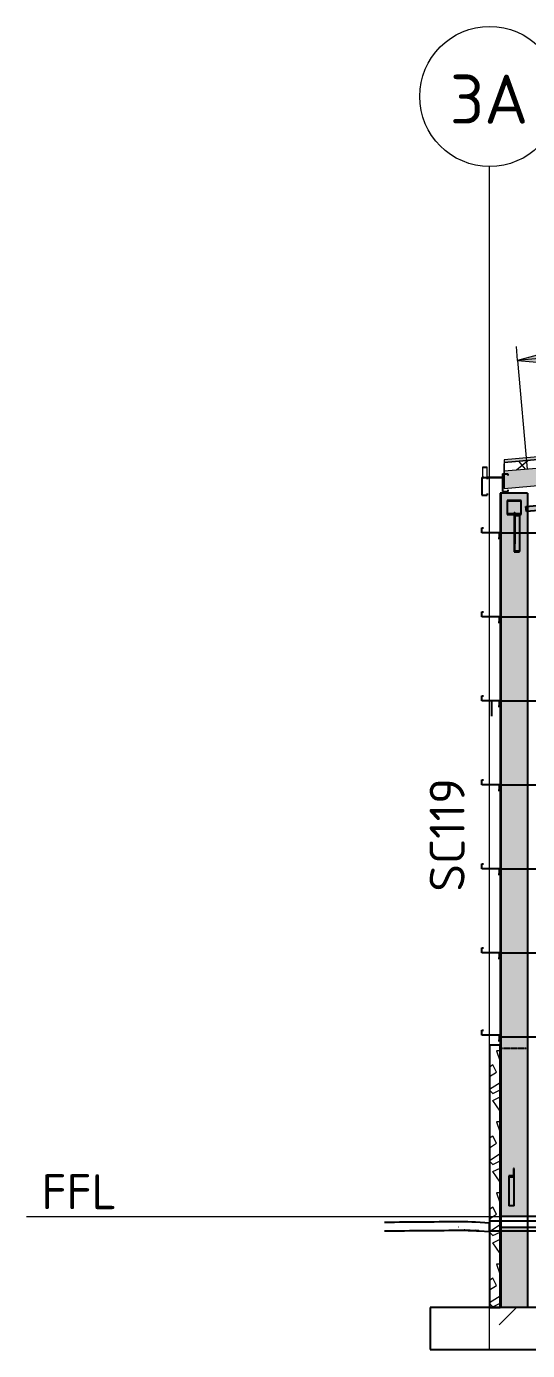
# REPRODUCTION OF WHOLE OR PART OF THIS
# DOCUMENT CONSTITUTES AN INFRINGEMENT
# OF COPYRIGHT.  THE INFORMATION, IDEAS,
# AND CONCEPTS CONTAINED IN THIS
# Model space of a CAD drawing. Header units: millimetres. Extents: x 632 to 546626, y -3890 to 22200.
# Drawn here: x 14956 to 22117, y 3287 to 22200 of the extents above; entities that cross this region are included whole.
import ezdxf

# ---------------------------------------------------------------- set-up
doc = ezdxf.new("R2010")
doc.units = ezdxf.units.MM
for name, pattern in [('Dash', [7, 5, -2]), ('Hidden', [4, 3, -1]), ('Hidden Double', [7, 5, -2]), ('Hidden Half', [3, 2, -1])]:
    doc.linetypes.add(name, pattern=pattern)
for name, color, linetype, lineweight in [('A-010-D_DIM', 211, 'Continuous', 13), ('A-010-D_DIM-200', 211, 'Continuous', 13), ('A-200-M_WALL_EXT', 113, 'Continuous', 13), ('A-200-M_WALL_PAT', 111, 'Continuous', 13), ('A-200-MH_WALL', 110, 'Hidden', 13), ('A-230-H-FLOOR', 190, 'Continuous', 13), ('A-230-M_FLOOR', 192, 'Continuous', 13), ('A-230-MH_FLOOR', 190, 'Hidden Double', 13), ('A-270-M_ROOF', 132, 'Continuous', 13), ('S-160-M_FOUND', 171, 'Continuous', 13), ('S-160-MH_FOUND', 171, 'Hidden Half', 13), ('S-280-A_COLUMN', 171, 'Continuous', 18), ('S-280-M_COLUMN', 52, 'Continuous', 13), ('S-280-M_STRUCT_FRAME', 12, 'Continuous', 13), ('S-280-MH_COLUMN', 52, 'Hidden Half', 13), ('Z-030-M_GRID', 191, 'Continuous', 13), ('Z-033_T_GRIDREF', 31, 'Continuous', 13), ('Z-230-A_LEVEL', 51, 'Continuous', 13), ('Z-230_A_LEVEL', 51, 'Continuous', 18)]:
    doc.layers.add(name, color=color, linetype=linetype, lineweight=lineweight)
doc.styles.add('ISOCPEUR_1', font='isocpeur.ttf', dxfattribs={"height": 700})
doc.styles.add('ISOCPEUR_2', font='isocpeur.ttf', dxfattribs={"height": 500})
doc.dimstyles.new('2_5___Arrow___Transparent', dxfattribs={"dimscale": 304.8, "dimtxt": 497.990588, "dimasz": 1.968504, "dimexe": 0.656168, "dimexo": 1.049869, "dimgap": 0.164042, "dimtad": 1, "dimdec": 0, "dimzin": 0, "dimdsep": 46, "dimtxsty": 'ISOCPEUR_2', "dimsah": 1, "dimcen": 0.09, "dimadec": 0, "dimazin": 0, "dimtfac": 1, "dimtdec": 4, "dimtix": 1, "dimtmove": 0, "dimatfit": 3, "dimfxl": 1, "dimtvp": 1, "dimtolj": 1, "dimtzin": 0, "dimlwd": 18, "dimlwe": 18, "dimarcsym": 2})

# ---------------------------------------------------------------- blocks, each defined once
blk = doc.blocks.new('25021-APA-ZZ-ZZ-M3-AR-000001_V3_rvt-1-S6_501-SECTION A1')
at = {"layer": 'A-270-M_ROOF', "transparency": 33554432}
for color, points in [(9, [(4578096, 15971), (4578096, 16011), (4558305, 17743), (4538514, 16011), (4538514, 15971), (4558305, 17703), (4577740, 16002)]), (253, [(4538228, 15749), (4538232, 15753), (4538209, 15766), (4538209, 15900), (4538264, 15900), (4538264, 15755), (4538514, 15755), (4538514, 15955), (4538509, 15955), (4538509, 15760), (4538269, 15760), (4538269, 15905), (4538204, 15905), (4538204, 15764)])]:
    blk.add_hatch(color=color, dxfattribs=at).paths.add_polyline_path(points)
at = {"layer": 'A-270-M_ROOF', "lineweight": 5}
h = blk.add_hatch(dxfattribs=at)
h.set_pattern_fill('FP_5', angle=-135, style=0, pattern_type=2)
h.set_pattern_definition([(40, (4563344.53, 0.0007), (-192.8363, 229.8133), []), (130, (4563344.53, 0.0007), (-229.8133, -192.8363), [])])
h.paths.add_polyline_path([(4538514, 15851), (4558305, 17582), (4578096, 15851), (4578096, 15971), (4558305, 17703), (4538514, 15971)])
at = {"layer": 'A-270-M_ROOF', "lineweight": 5, "transparency": 33554432}
blk.add_hatch(color=254, dxfattribs=at).paths.add_polyline_path([(4538514, 15600), (4558305, 17331), (4578096, 15600), (4578096, 15851), (4558305, 17582), (4538514, 15851)])
at = {"layer": 'A-270-M_ROOF', "color": 53, "lineweight": 5}
for p, q in [((4558305, 17743), (4538514, 16011)), ((4558305, 17703), (4538514, 15971)), ((4538514, 15971), (4558305, 17703)), ((4538514, 15851), (4558305, 17582)), ((4538514, 15600), (4558305, 17331)), ((4538204, 15905), (4538204, 15764)), ((4538269, 15905), (4538204, 15905)), ((4538209, 15766), (4538209, 15900)), ((4538209, 15900), (4538264, 15900)), ((4538264, 15900), (4538264, 15755)), ((4538269, 15760), (4538269, 15905)), ((4538514, 15955), (4538509, 15955)), ((4538509, 15955), (4538509, 15760)), ((4538514, 16011), (4538514, 15971)), ((4538514, 15971), (4538514, 15600)), ((4538514, 15755), (4538514, 15955)), ((4538204, 15764), (4538228, 15749)), ((4538232, 15753), (4538209, 15766)), ((4538228, 15749), (4538232, 15753)), ((4538264, 15755), (4538514, 15755)), ((4538509, 15760), (4538269, 15760))]:
    blk.add_line(p, q, dxfattribs=at)
blk = doc.blocks.new('NRP_Framing-Steel-EA - RB725 - 75x75x8EA-4109985-S6_501-SECTION A1')
at = {"layer": 'S-280-M_STRUCT_FRAME', "linetype": 'Dash', "lineweight": 25}
for points in [[(4538831, 15270), (4539308, 15312), (4539301, 15386), (4538824, 15345)], [(4539308, 15312), (4539321, 15313), (4539315, 15380), (4539430, 15390), (4539429, 15398), (4539301, 15386)]]:
    blk.add_hatch(color=256, dxfattribs=at).paths.add_polyline_path(points)
at = {"layer": 'S-280-M_STRUCT_FRAME', "lineweight": 25}
for p, q in [((4538824, 15345), (4539301, 15386)), ((4538831, 15270), (4538824, 15345)), ((4539429, 15398), (4539301, 15386)), ((4539301, 15386), (4539308, 15312)), ((4539315, 15380), (4539430, 15390)), ((4539321, 15313), (4539315, 15380)), ((4539430, 15390), (4539429, 15398)), ((4539308, 15312), (4538831, 15270)), ((4539308, 15312), (4539321, 15313))]:
    blk.add_line(p, q, dxfattribs=at)
blk = doc.blocks.new('NRP_Framing-Steel-Purlin C - G946 - EC250-24-4015281-S6_501-SECTION A1')
at = {"layer": 'S-280-M_STRUCT_FRAME', "color": 1, "lineweight": 25}
blk.add_line((4538330, 12553), (4538330, 12349), dxfattribs=at)
blk.add_line((4538330, 12553), (4538330, 12349), dxfattribs=at)
blk = doc.blocks.new('NRP_Framing-Steel-EA - WB725 - 75x75x8EA-3966784-S6_501-SECTION A1')
at = {"layer": 'S-280-M_STRUCT_FRAME', "linetype": 'Dash', "lineweight": 25}
for points in [[(4538655, 5769), (4538655, 5887), (4538647, 5887), (4538647, 5782), (4538580, 5782), (4538580, 5769)], [(4538655, 5354), (4538655, 5769), (4538580, 5769), (4538580, 5354)]]:
    blk.add_hatch(color=256, dxfattribs=at).paths.add_polyline_path(points)
at = {"layer": 'S-280-M_STRUCT_FRAME', "lineweight": 25}
for p, q in [((4538655, 5887), (4538647, 5887)), ((4538647, 5887), (4538647, 5782)), ((4538655, 5769), (4538655, 5887)), ((4538647, 5782), (4538580, 5782)), ((4538580, 5782), (4538580, 5769)), ((4538580, 5769), (4538655, 5769)), ((4538580, 5769), (4538580, 5354)), ((4538655, 5354), (4538655, 5769)), ((4538655, 5354), (4538580, 5354))]:
    blk.add_line(p, q, dxfattribs=at)
blk = doc.blocks.new('NRP_Framing-Steel-Purlin Z - G914 - EZ250-15-4131424-S6_501-SECTION A1')
at = {"layer": 'S-280-M_STRUCT_FRAME', "color": 150, "lineweight": 25}
for p, q in [((4538195, 15040), (4538215, 15040)), ((4538195, 14969), (4538195, 15040)), ((4538195, 15040), (4538215, 15040)), ((4538195, 14969), (4538195, 15040)), ((4538445, 14969), (4538195, 14969)), ((4538445, 14969), (4538195, 14969)), ((4538445, 14893), (4538445, 14969)), ((4538445, 14893), (4538445, 14969)), ((4538425, 14893), (4538445, 14893)), ((4538425, 14893), (4538445, 14893))]:
    blk.add_line(p, q, dxfattribs=at)
blk = doc.blocks.new('NRP_Framing-Steel-Purlin C - G946 - EC250-24-4082619-S6_501-SECTION A1')
at = {"layer": 'S-280-M_STRUCT_FRAME', "color": 1, "lineweight": 25}
for p, q in [((4538195, 15756), (4538195, 15506)), ((4538195, 15756), (4538268, 15756)), ((4538268, 15756), (4538268, 15732)), ((4538268, 15530), (4538268, 15506)), ((4538195, 15506), (4538268, 15506))]:
    blk.add_line(p, q, dxfattribs=at)
blk = doc.blocks.new('NRP_Framing-Steel-Purlin Z - G914 - EZ250-15-4131426-S6_501-SECTION A1')
at = {"layer": 'S-280-M_STRUCT_FRAME', "color": 150, "lineweight": 25}
for p, q in [((4538195, 13840), (4538215, 13840)), ((4538195, 13769), (4538195, 13840)), ((4538195, 13840), (4538215, 13840)), ((4538195, 13769), (4538195, 13840)), ((4538445, 13769), (4538195, 13769)), ((4538445, 13769), (4538195, 13769)), ((4538425, 13693), (4538445, 13693)), ((4538425, 13693), (4538445, 13693)), ((4538445, 13693), (4538445, 13769)), ((4538445, 13693), (4538445, 13769))]:
    blk.add_line(p, q, dxfattribs=at)
blk = doc.blocks.new('NRP_Framing-Steel-Purlin Z - G914 - EZ250-15-4131430-S6_501-SECTION A1')
at = {"layer": 'S-280-M_STRUCT_FRAME', "color": 150, "lineweight": 25}
for p, q in [((4538195, 12640), (4538215, 12640)), ((4538195, 12569), (4538195, 12640)), ((4538195, 12640), (4538215, 12640)), ((4538195, 12569), (4538195, 12640)), ((4538445, 12569), (4538195, 12569)), ((4538445, 12569), (4538195, 12569)), ((4538425, 12493), (4538445, 12493)), ((4538425, 12493), (4538445, 12493)), ((4538445, 12493), (4538445, 12569)), ((4538445, 12493), (4538445, 12569))]:
    blk.add_line(p, q, dxfattribs=at)
blk = doc.blocks.new('NRP_Framing-Steel-Purlin Z - G914 - EZ250-15-4078346-S6_501-SECTION A1')
at = {"layer": 'S-280-M_STRUCT_FRAME', "color": 150, "lineweight": 25}
for p, q in [((4538195, 11440), (4538215, 11440)), ((4538195, 11369), (4538195, 11440)), ((4538195, 11440), (4538215, 11440)), ((4538195, 11369), (4538195, 11440)), ((4538445, 11369), (4538195, 11369)), ((4538445, 11369), (4538195, 11369)), ((4538445, 11293), (4538445, 11369)), ((4538445, 11293), (4538445, 11369)), ((4538425, 11293), (4538445, 11293)), ((4538425, 11293), (4538445, 11293))]:
    blk.add_line(p, q, dxfattribs=at)
blk = doc.blocks.new('NRP_Framing-Steel-Purlin Z - G914 - EZ250-15-4083786-S6_501-SECTION A1')
at = {"layer": 'S-280-M_STRUCT_FRAME', "color": 150, "lineweight": 25}
for p, q in [((4538194.614304, 10239.7), (4538214.614304, 10239.7)), ((4538194.614304, 10168.7), (4538194.614304, 10239.7)), ((4538194.614304, 10239.7), (4538214.614304, 10239.7)), ((4538194.614304, 10168.7), (4538194.614304, 10239.7)), ((4538444.614304, 10168.7), (4538194.614304, 10168.7)), ((4538444.614304, 10168.7), (4538194.614304, 10168.7)), ((4538425.114304, 10092.7), (4538444.614304, 10092.7)), ((4538425.114304, 10092.7), (4538444.614304, 10092.7)), ((4538444.614304, 10092.7), (4538444.614304, 10168.7)), ((4538444.614304, 10092.7), (4538444.614304, 10168.7))]:
    blk.add_line(p, q, dxfattribs=at)
blk = doc.blocks.new('NRP_Framing-Steel-Purlin Z - G914 - EZ250-15-4081602-S6_501-SECTION A1')
at = {"layer": 'S-280-M_STRUCT_FRAME', "color": 150, "lineweight": 25}
for p, q in [((4538195, 9040), (4538215, 9040)), ((4538195, 8969), (4538195, 9040)), ((4538195, 9040), (4538215, 9040)), ((4538195, 8969), (4538195, 9040)), ((4538445, 8969), (4538195, 8969)), ((4538445, 8969), (4538195, 8969)), ((4538425, 8893), (4538445, 8893)), ((4538425, 8893), (4538445, 8893)), ((4538445, 8893), (4538445, 8969)), ((4538445, 8893), (4538445, 8969))]:
    blk.add_line(p, q, dxfattribs=at)
blk = doc.blocks.new('NRP_Framing-Steel-Purlin Z - G914 - EZ250-15-4079643-S6_501-SECTION A1')
at = {"layer": 'S-280-M_STRUCT_FRAME', "color": 150, "lineweight": 25}
for p, q in [((4538195, 7861), (4538215, 7861)), ((4538195, 7790), (4538195, 7861)), ((4538195, 7861), (4538215, 7861)), ((4538195, 7790), (4538195, 7861)), ((4538445, 7790), (4538195, 7790)), ((4538445, 7790), (4538195, 7790)), ((4538445, 7714), (4538445, 7790)), ((4538445, 7714), (4538445, 7790)), ((4538425, 7714), (4538445, 7714)), ((4538425, 7714), (4538445, 7714))]:
    blk.add_line(p, q, dxfattribs=at)
blk = doc.blocks.new('NRP_Foundation-Pad Footing Fibre _v2_ - PF2 -2400 x 2000 x 600d-3893007-S6_501-SECTION A1')
at = {"layer": 'S-160-M_FOUND'}
h = blk.add_hatch(dxfattribs=at)
h.set_pattern_fill('FP_8', color=256, style=0, pattern_type=2)
h.set_pattern_definition([(45, (4563344.5, 0), (-1414.214, 0), [750, -3000]), (45, (4564344.5, 1000), (-1414.214, 0), [750, -3000]), (45, (4565344.5, -300), (-1414.214, 0), [250, -2000]), (90, (4565344.53, 500), (-500, 500), [500, -2000]), (315, (4565344.5, 1000), (0, 2828.43), [500, -3000]), (0, (4564344.5, 1000), (2000, 2000), [300, -1000]), (0, (4561844.5, 2000), (2000, 2000), [300, -2000])])
h.paths.add_polyline_path([(4537456, 3300), (4539856, 3300), (4539856, 3900), (4537456, 3900)])
at = {"layer": 'S-160-M_FOUND', "lineweight": 25}
for p, q in [((4539856, 3900), (4537456, 3900)), ((4537456, 3900), (4537456, 3300)), ((4539856, 3300), (4539856, 3900)), ((4537456, 3300), (4539856, 3300))]:
    blk.add_line(p, q, dxfattribs=at)
blk = doc.blocks.new('NRP_Framing-Steel-EA - WB725 - 75x75x8EA-3966783-S6_501-SECTION A1')
at = {"layer": 'S-280-M_STRUCT_FRAME', "linetype": 'Dash', "lineweight": 25}
h = blk.add_hatch(color=256, dxfattribs=at)
h.paths.add_polyline_path([(4538655, 14812), (4538663, 14812), (4538663, 15231), (4538655, 15231), (4538655, 15225)])
h.paths.add_polyline_path([(4538663, 15237), (4538663, 15258), (4538655, 15258), (4538655, 15237)])
for points in [[(4538663, 14707), (4538730, 14707), (4538730, 15215), (4538663, 15215), (4538663, 14812)], [(4538655, 14694), (4538730, 14694), (4538730, 14707), (4538663, 14707), (4538663, 14812), (4538655, 14812)]]:
    blk.add_hatch(color=256, dxfattribs=at).paths.add_polyline_path(points)
at = {"layer": 'S-280-M_STRUCT_FRAME', "lineweight": 25}
for p, q in [((4538655, 15258), (4538663, 15258)), ((4538655, 15258), (4538655, 15237)), ((4538655, 15231), (4538655, 14812)), ((4538663, 15258), (4538663, 15237)), ((4538663, 15231), (4538663, 14812)), ((4538663, 15215), (4538730, 15215)), ((4538730, 15215), (4538730, 14707)), ((4538663, 14812), (4538655, 14812)), ((4538655, 14812), (4538655, 14694)), ((4538663, 14707), (4538663, 14812)), ((4538655, 14694), (4538730, 14694)), ((4538730, 14707), (4538663, 14707)), ((4538730, 14694), (4538730, 14707))]:
    blk.add_line(p, q, dxfattribs=at)
at = {"layer": 'S-280-M_STRUCT_FRAME', "linetype": 'Dash', "lineweight": 25}
for p, q in [((4538655, 15237), (4538655, 15231)), ((4538663, 15237), (4538663, 15231))]:
    blk.add_line(p, q, dxfattribs=at)
blk = doc.blocks.new('NRP_Framing-Steel-Purlin C - P946 - EC250-24-4110020-S6_501-SECTION A1')
at = {"layer": 'S-280-M_STRUCT_FRAME', "color": 1, "lineweight": 25}
for p, q in [((4538490, 15808), (4538490, 15558)), ((4538490, 15808), (4538563, 15808)), ((4538563, 15808), (4538563, 15784)), ((4538490, 15558), (4538563, 15558)), ((4538510, 15683), (4538510, 15683)), ((4538563, 15582), (4538563, 15558))]:
    blk.add_line(p, q, dxfattribs=at)
at = {"layer": 'S-280-M_STRUCT_FRAME', "color": 1, "linetype": 'Dash', "lineweight": 25}
blk.add_line((4538510, 15683), (4538510, 15683), dxfattribs=at)
blk = doc.blocks.new('NRP_Framing-Steel-Purlin Z - G916 - EZ250-24-4078103-S6_501-SECTION A1')
at = {"layer": 'S-280-M_STRUCT_FRAME', "color": 1, "linetype": 'Dash', "lineweight": 25}
for p, q in [((4538455, 7769), (4538857, 7769)), ((4550216, 7769), (4550305, 7769))]:
    blk.add_line(p, q, dxfattribs=at)
at = {"layer": 'S-280-M_STRUCT_FRAME', "color": 1, "lineweight": 25}
blk.add_line((4538857, 7769), (4550216, 7769), dxfattribs=at)
blk = doc.blocks.new('NRP_Framing-Steel-Purlin Z - G916 - EZ250-24-V19-S6_501-SECTION A1')
at = {"layer": 'S-280-M_STRUCT_FRAME', "color": 1, "lineweight": 25}
for p, q in [((4538445, 8969), (4538455, 8969)), ((4538857, 8969), (4550216, 8969))]:
    blk.add_line(p, q, dxfattribs=at)
at = {"layer": 'S-280-M_STRUCT_FRAME', "color": 1, "linetype": 'Dash', "lineweight": 25}
for p, q in [((4538455, 8969), (4538857, 8969)), ((4550216, 8969), (4550305, 8969))]:
    blk.add_line(p, q, dxfattribs=at)
blk = doc.blocks.new('NRP_Framing-Steel-Purlin Z - G916 - EZ250-24-V4-S6_501-SECTION A1')
at = {"layer": 'S-280-M_STRUCT_FRAME', "color": 1, "lineweight": 25}
for p, q in [((4538445, 11369), (4538455, 11369)), ((4538857, 11369), (4546431, 11369)), ((4546731, 11369), (4550216, 11369))]:
    blk.add_line(p, q, dxfattribs=at)
at = {"layer": 'S-280-M_STRUCT_FRAME', "color": 1, "linetype": 'Dash', "lineweight": 25}
for p, q in [((4538455, 11369), (4538857, 11369)), ((4550216, 11369), (4550305, 11369))]:
    blk.add_line(p, q, dxfattribs=at)
blk = doc.blocks.new('NRP_Framing-Steel-Purlin Z - G916 - EZ250-24-V7-S6_501-SECTION A1')
at = {"layer": 'S-280-M_STRUCT_FRAME', "color": 1, "linetype": 'Dash', "lineweight": 25}
for p, q in [((4538455, 12569), (4538857, 12569)), ((4550216, 12569), (4550305, 12569))]:
    blk.add_line(p, q, dxfattribs=at)
at = {"layer": 'S-280-M_STRUCT_FRAME', "color": 1, "lineweight": 25}
blk.add_line((4538857, 12569), (4550216, 12569), dxfattribs=at)
blk = doc.blocks.new('Grid - NRP_Grid-Head-320187-S6_501-SECTION A1')
at = {"layer": 'Z-033_T_GRIDREF'}
blk.add_circle((4578305, 21200), 1000, dxfattribs=at)
blk = doc.blocks.new('DIMBLOCK1-S6_501-SECTION A1')
at = {"layer": 'A-010-D_DIM-200', "lineweight": 18}
for points in [[(31938, 18302), (31331, 18355), (31350, 18145)], [(21976, 17431), (22583, 17378), (22565, 17588)]]:
    blk.add_hatch(color=256, dxfattribs=at).paths.add_polyline_path(points)
for p, q in [((31938, 18302), (31331, 18355)), ((31331, 18355), (31350, 18145)), ((31938, 18302), (31921, 18501)), ((31938, 18302), (21976, 17431)), ((31350, 18145), (31938, 18302)), ((31938, 18302), (32074, 16747)), ((21976, 17431), (21959, 17630)), ((22565, 17588), (21976, 17431)), ((21976, 17431), (22583, 17378)), ((21976, 17431), (22112, 15875)), ((22583, 17378), (22565, 17588))]:
    blk.add_line(p, q, dxfattribs=at)
at = {"layer": 'A-010-D_DIM-200', "color": 0, "lineweight": 18, "insert": (26066, 18494), "char_height": 500, "width": 1999.62, "attachment_point": 1, "rotation": 5, "line_spacing_factor": 1.149209, "style": 'ISOCPEUR_2'}
blk.add_mtext('10000', dxfattribs=at)

msp = doc.modelspace()

# ---------------------------------------------------------------- hatches: boundary and pattern name
at = {"layer": 'A-200-M_WALL_PAT'}
h = msp.add_hatch(dxfattribs=at)
h.set_pattern_fill('FP_7', color=250, angle=116.56505, style=0, pattern_type=2)
h.set_pattern_definition([(296.565, (46869.3, 152.4), (5e-05, 1016), [113.592, -2158.253]), (33.69, (46920.1, 50.8), (7e-05, 1016), [183.16, -3480.08]), (33.69, (47936.1, 50.8), (7e-05, 1016), [183.16, -3480.08]), (33.69, (48952.1, 50.8), (7e-05, 1016), [183.16, -3480.08]), (116.565, (47072.5, 152.4), (5e-05, 1016), [113.592, -2158.253]), (213.69, (47021.7, 254), (7e-05, 1016), [183.16, -3480.08]), (213.69, (48037.7, 254), (7e-05, 1016), [183.16, -3480.08]), (213.69, (49053.7, 254), (7e-05, 1016), [183.16, -3480.08]), (26.565, (47275.7, 152.4), (5e-05, 1016), [227.185, -2044.66]), (26.565, (48291.7, 152.4), (5e-05, 1016), [227.185, -2044.66]), (270, (47478.9, 254), (1016, 0.0009), [101.6, -914.4]), (225, (47478.9, 152.4), (-0.002, 1016), [143.684, -1293.157]), (135, (47377.3, 50.8), (-0.0009, 1016), [143.684, -1293.157]), (288.435, (47072.5, 457.2), (-0.002, 1015.9997), [160.644, -3052.23]), (18.435, (47123.3, 304.8), (-0.002, 1016), [160.64, -3052.23]), (18.435, (48139.3, 304.8), (-0.002, 1016), [160.64, -3052.23]), (18.435, (49155.3, 304.8), (-0.002, 1016), [160.64, -3052.23]), (135, (47275.7, 355.6), (-0.0009, 1016), [143.684, -1293.157]), (180, (47174.1, 457.2), (0.0009, -1016), [101.6, -914.4]), (251.565, (46818.5, 711.2), (0.0004, 1015.9997), [160.644, -3052.23]), (315, (46767.7, 558.8), (-0.0009, 1016), [143.684, -1293.157]), (71.565, (46869.3, 457.2), (0.0004, 1015.9997), [160.644, -3052.23]), (135, (46920.1, 609.6), (-0.0009, 1016), [143.684, -1293.157]), (225, (47224.9, 711.2), (-0.002, 1016), [143.684, -1293.157]), (123.69, (47123.3, 609.6), (7e-05, 1016), [183.16, -3480.08]), (123.69, (48139.3, 609.6), (7e-05, 1016), [183.16, -3480.08]), (26.565, (47021.7, 762), (5e-05, 1016), [113.59, -2158.25]), (26.565, (48037.7, 762), (5e-05, 1016), [113.59, -2158.25]), (315, (47123.3, 812.8), (-0.0009, 1016), [143.684, -1293.157]), (213.69, (47580.5, 965.2), (7e-05, 1016), [183.16, -3480.08]), (213.69, (48596.5, 965.2), (7e-05, 1016), [183.16, -3480.08]), (213.69, (49612.5, 965.2), (7e-05, 1016), [183.16, -3480.08]), (296.565, (47428.1, 863.6), (5e-05, 1016), [113.592, -2158.253]), (45, (47478.9, 762), (-0.0009, 1016), [143.684, -1293.157]), (90, (47580.5, 863.6), (-1016, -0.0009), [101.6, -914.4]), (213.69, (47123.3, 1016), (7e-05, 1016), [183.16, -3480.08]), (213.69, (48139.3, 1016), (7e-05, 1016), [183.16, -3480.08]), (213.69, (49155.3, 1016), (7e-05, 1016), [183.16, -3480.08]), (315, (46970.9, 914.4), (-0.0009, 1016), [71.842, -1365]), (26.565, (47021.7, 863.6), (5e-05, 1016), [113.59, -2158.25]), (26.565, (48037.7, 863.6), (5e-05, 1016), [113.59, -2158.25]), (90, (47123.3, 914.4), (-1016, -0.0009), [101.6, -914.4]), (333.435, (46716.9, 965.2), (-0.002, 1016), [113.59, -2158.25]), (333.435, (47732.9, 965.2), (-0.002, 1016), [113.59, -2158.25]), (243.435, (46818.5, 914.4), (-0.002, 1016), [113.592, -2158.253]), (161.565, (46767.7, 812.8), (0.0004, 1016), [160.64, -3052.23]), (161.565, (47783.7, 812.8), (0.0004, 1016), [160.64, -3052.23]), (161.565, (48799.7, 812.8), (0.0004, 1016), [160.64, -3052.23]), (45, (46615.3, 863.6), (-0.0009, 1016), [143.684, -1293.157]), (26.565, (46666.1, -9e-05), (5e-05, 1016), [113.59, -2158.25]), (26.565, (47682.1, -0.0001), (5e-05, 1016), [113.59, -2158.25]), (116.565, (46767.7, 50.8), (5e-05, 1016), [113.592, -2158.253]), (206.565, (46716.9, 152.4), (5e-05, 1016), [113.59, -2158.25]), (206.565, (47732.9, 152.4), (5e-05, 1016), [113.59, -2158.25]), (296.565, (46615.3, 101.6), (5e-05, 1016), [113.592, -2158.253]), (14.036, (47377.3, 457.2), (0.003, 1016), [209.45, -3979.62]), (14.036, (48393.3, 457.2), (0.003, 1016), [209.45, -3979.62]), (14.036, (49409.3, 457.2), (0.003, 1016), [209.45, -3979.62]), (14.036, (50425.3, 457.2), (0.003, 1016), [209.45, -3979.62]), (135, (47580.5, 508), (-0.0009, 1016), [143.684, -1293.157]), (198.435, (47478.9, 609.6), (-0.002, 1016), [160.64, -3052.23]), (198.435, (48494.9, 609.6), (-0.002, 1016), [160.64, -3052.23]), (198.435, (49510.9, 609.6), (-0.002, 1016), [160.64, -3052.23]), (296.565, (47326.5, 558.8), (5e-05, 1016), [113.592, -2158.253]), (333.435, (46666.1, 304.8), (-0.002, 1016), [113.59, -2158.25]), (333.435, (47682.1, 304.8), (-0.002, 1016), [113.59, -2158.25]), (45, (46767.7, 254), (-0.0009, 1016), [71.842, -1365]), (116.565, (46818.5, 304.8), (5e-05, 1016), [113.592, -2158.253]), (225, (46767.7, 406.4), (-0.002, 1016), [143.684, -1293.157])])
h.paths.add_polyline_path([(21575.4, 3900), (21725.4, 3900), (21725.4, 7650), (21575.4, 7650), (21575.4, 4986.3)])
at = {"layer": 'A-230-H-FLOOR'}
h = msp.add_hatch(dxfattribs=at)
h.set_pattern_fill('FP_9', color=256, style=0, pattern_type=2)
h.set_pattern_definition([(50, (46615.3, 0), (728.737, -63.756), [76.2, -838.2]), (355, (46615.3, 0), (-140.972, 764.228), [60.96, -670.56]), (100.451, (46676, -5.3), (587.77, 700.467), [64.76, -712.36]), (46.184, (46615.3, 203.2), (1084.316, -168.17), [114.3, -1257.3]), (96.636, (46705.6, 189.2), (949.61, 989.71), [97.14, -1068.54]), (351.184, (46615.3, 203.2), (949.62, 989.7), [91.44, -1005.84]), (21, (46716.9, 152.4), (606.458, -409.06), [76.2, -838.2]), (326, (46716.9, 152.4), (247.208, 736.753), [60.96, -670.56]), (71.451, (46767.4, 118.3), (853.668, 327.685), [64.76, -712.36]), (37.5, (46615.3, 0), (12.3547, 338.22), [6.706, -655.726, 6.706, -674.014, -673.1]), (37.5, (46615.3, 0), (12.3547, 338.22), [-1343.152, 6.706, -666.394]), (7.5, (46615.3, 0), (267.279, 400.722), [6.706, -381.406, 6.706, -640.486, -256.54]), (7.5, (46615.3, 0), (267.279, 400.722), [-1035.304, 6.706, -249.834]), (327.5, (46388.72, 0), (542.3633, -22.9153), [6.706, -247.294, 6.706, -785.774, -1051.56]), (327.5, (46388.72, 0), (542.3633, -22.9153), [-1046.48, 6.706, -1044.854]), (317.5, (46287.1, 0), (592.517, 101.707), [6.706, -323.494, 6.706, -519.582, -746.76]), (317.5, (46287.1, 0), (592.517, 101.707), [-856.488, 6.706, -740.054])])
h.paths.add_polyline_path([(21575.4, 4986.3), (21575.4, 5106.3), (21318.8, 5121.6), (21206.6, 5125.8), (20075, 5115), (20075, 4996.1), (21206.6, 5005.8), (21445.8, 4994.8), (21489.9, 4991.9)])
h = msp.add_hatch(dxfattribs=at)
h.set_pattern_fill('FP_8', color=256, style=0, pattern_type=2)
h.set_pattern_definition([(45, (46615.3, 0), (-1414.214, 0), [750, -3000]), (45, (47615.3, 1000), (-1414.214, 0), [750, -3000]), (45, (48615.3, -300), (-1414.214, 0), [250, -2000]), (90, (48615.3, 500), (-500, 500), [500, -2000]), (315, (48615.3, 1000), (0, 2828.43), [500, -3000]), (0, (47615.3, 1000), (2000, 2000), [300, -1000]), (0, (45115.3, 2000), (2000, 2000), [300, -2000])])
h.paths.add_polyline_path([(60388.1, 5050), (61425.4, 5050), (61425.4, 5200), (21725.4, 5200), (21725.4, 5050), (57700.6, 5050)])
at = {"layer": 'A-230-H-FLOOR', "lineweight": 5}
for points in [[(20075, 4988.8), (21266.7, 5001.6), (21206.5, 5005.8), (20075, 4995), (20075, 4989.9)], [(21422.4, 4994.8), (21336.6, 5000.9), (21262.9, 5001.9), (21338.6, 4997.9), (21418.7, 4994.9)], [(21575.4, 4984.8), (21575, 4986.3), (21552.1, 4986.3)]]:
    msp.add_hatch(color=256, dxfattribs=at).paths.add_polyline_path(points)
at = {"layer": 'S-280-M_COLUMN', "lineweight": 5}
h = msp.add_hatch(color=256, dxfattribs=at)
h.paths.add_polyline_path([(21736.3, 3900), (21736.3, 5050), (21725.4, 5049.7), (21725.4, 3900)])
h.paths.add_polyline_path([(21725.4, 5200), (21736.3, 5200), (21736.3, 15532.3), (21725.4, 15532.3), (21725.4, 6899.8)])
h = msp.add_hatch(color=256, dxfattribs=at)
h.paths.add_polyline_path([(21742, 3900), (21747.7, 3900), (21747.1, 5050), (21736.3, 5049.7), (21737.8, 3900)])
h.paths.add_polyline_path([(21747, 5200), (21747.7, 5200), (21747.7, 15532.3), (21736.3, 15532.3), (21737.8, 5200), (21742, 5200)])
h = msp.add_hatch(color=256, dxfattribs=at)
h.paths.add_polyline_path([(22105.7, 3900), (22105.7, 5050), (21747.7, 5049.7), (21747.7, 3900)])
h.paths.add_polyline_path([(21925.4, 5200), (22105.7, 5200), (22105.7, 15270.3), (22101.5, 15270), (22095, 15344.7), (22105.7, 15345.6), (22105.7, 15532.3), (21747.7, 15532.3), (21747.7, 5200), (21850.4, 5200)])
h.paths.add_polyline_path([(21925.4, 5354), (21850.4, 5354), (21850.4, 5781.9), (21917.4, 5781.9), (21917.4, 5886.8), (21925.4, 5886.8), (21925.4, 5769.4)])
h.paths.add_polyline_path([(21933.4, 14694.3), (21925.4, 14694.3), (21925.4, 15230.6), (21825.4, 15230.6), (21825.4, 15430.6), (22025.4, 15430.6), (22025.4, 15230.6), (21933.4, 15230.6), (21933.4, 15214.8), (22000.4, 15214.8), (22000.4, 14694.3)])
h.paths.add_polyline_path([(22019.4, 15236.6), (22019.4, 15424.6), (21831.4, 15424.6), (21831.4, 15236.6), (21925.4, 15236.6), (21925.4, 15257.6), (21933.4, 15257.6), (21933.4, 15236.6)])
h = msp.add_hatch(color=256, dxfattribs=at)
h.paths.add_polyline_path([(22111.4, 3900), (22117.1, 3900), (22115.1, 5050), (22105.7, 5049.7), (22105.7, 3900)])
h.paths.add_polyline_path([(22115.5, 5200), (22117.1, 5200), (22115.5, 15271.2), (22105.7, 15270), (22105.7, 5200), (22115.1, 5200)])
h.paths.add_polyline_path([(22105.7, 15345.6), (22117.1, 15346.6), (22115.5, 15532.3), (22105.7, 15532.3), (22105.7, 15386.4)])
at = {"layer": 'S-280-M_STRUCT_FRAME', "lineweight": 5}
h = msp.add_hatch(color=256, dxfattribs=at)
h.paths.add_polyline_path([(21825.4, 15230.6), (22025.4, 15230.6), (22025.4, 15430.6), (21825.4, 15430.6)])
h.paths.add_polyline_path([(22019.4, 15236.6), (21831.4, 15236.6), (21831.4, 15424.6), (22019.4, 15424.6)])

# ---------------------------------------------------------------- linework, layer by layer
at = {"layer": 'A-200-M_WALL_EXT', "lineweight": 25}
for p, q in [((21725.4, 7650), (21575.4, 7650)), ((21575.4, 7650), (21575.4, 3900)), ((21725.4, 3900), (21725.4, 7650)), ((21575.4, 3900), (21725.4, 3900))]:
    msp.add_line(p, q, dxfattribs=at)
at = {"layer": 'A-200-MH_WALL', "lineweight": 25}
msp.add_line((22127.9, 7600), (21725.4, 7600), dxfattribs=at)
at = {"layer": 'A-230-M_FLOOR', "lineweight": 25}
for p, q in [((21575.4, 5106.3), (21373.7, 5119.5)), ((61425.4, 5200), (21725.4, 5200)), ((21206.6, 5005.8), (21262.9, 5003.7)), ((21295.8, 4999.5), (21222.7, 5004.7)), ((21425.9, 4996.1), (21575.4, 4986.3)), ((21575.4, 4986.3), (21575.4, 5106.3)), ((21725.4, 5050), (61425.4, 5050))]:
    msp.add_line(p, q, dxfattribs=at)
at = {"layer": 'A-230-M_FLOOR', "lineweight": 25, "flags": 128}
for points in [[(21373.7, 5119.5), (21318.8, 5121.6), (21263.4, 5123.7), (21206.6, 5125.8)], [(21284.1, 5002.9), (21318.8, 5001.6), (21363.1, 4999.9)]]:
    msp.add_lwpolyline(points, dxfattribs=at)
at = {"layer": 'A-230-M_FLOOR', "lineweight": 25}
for points in [[(21206.6, 5125.8), (20829.4, 5122.7), (20452.2, 5119.5), (20075, 5116.1)], [(20075, 4996.1), (20452.2, 4999.5), (20829.4, 5002.7), (21206.6, 5005.8)]]:
    msp.add_open_spline(points, degree=3, dxfattribs=at)
at = {"layer": 'A-230-MH_FLOOR', "lineweight": 25}
for p, q in [((21575.4, 5140), (25075.2, 5140)), ((21222.7, 5004.7), (21208.1, 5005.7)), ((21262.9, 5003.7), (21284.1, 5002.9)), ((21363.1, 4999.9), (21373.7, 4999.5)), ((21373.7, 4999.5), (21425.9, 4996.1)), ((21422.5, 4994.8), (21373.7, 4999.5)), ((25075.2, 4990), (21575.4, 4990))]:
    msp.add_line(p, q, dxfattribs=at)
at = {"layer": 'S-280-M_COLUMN', "lineweight": 25}
for p, q in [((21725.4, 15532.3), (21725.4, 7650)), ((21736.3, 15532.3), (21725.4, 15532.3)), ((21736.3, 15532.3), (21736.3, 5200)), ((21747.7, 15532.3), (21736.3, 15532.3)), ((22105.7, 15532.3), (21747.7, 15532.3)), ((22117.1, 15532.3), (22105.7, 15532.3)), ((22117.1, 15532.3), (22117.1, 15346.6)), ((22117.1, 15271.3), (22117.1, 5200)), ((21736.3, 5049.7), (21736.3, 3900)), ((22117.1, 5049.7), (22117.1, 3900))]:
    msp.add_line(p, q, dxfattribs=at)
at = {"layer": 'S-280-M_STRUCT_FRAME', "lineweight": 25}
for p, q in [((22025.4, 15430.6), (21825.4, 15430.6)), ((21825.4, 15430.6), (21825.4, 15230.6)), ((21831.4, 15424.6), (22019.4, 15424.6)), ((21831.4, 15236.6), (21831.4, 15424.6)), ((22019.4, 15424.6), (22019.4, 15236.6)), ((22025.4, 15230.6), (22025.4, 15430.6)), ((21825.4, 15230.6), (22025.4, 15230.6)), ((22019.4, 15236.6), (21831.4, 15236.6))]:
    msp.add_line(p, q, dxfattribs=at)
at = {"layer": 'S-280-MH_COLUMN', "lineweight": 25}
for p, q in [((22117.1, 15346.6), (22117.1, 15271.4)), ((21736.3, 5200), (21736.3, 5049.8)), ((22117.1, 5200), (22117.1, 5049.8))]:
    msp.add_line(p, q, dxfattribs=at)
at = {"layer": 'Z-030-M_GRID'}
msp.add_line((21575.4, 3286.9), (21575.4, 20200), dxfattribs=at)
at = {"layer": 'Z-230-A_LEVEL'}
msp.add_line((14955.7, 5200), (68195.1, 5200), dxfattribs=at)

# ---------------------------------------------------------------- block references
at = {"lineweight": 5}
msp.add_blockref('25021-APA-ZZ-ZZ-M3-AR-000001_V3_rvt-1-S6_501-SECTION A1', (-4516729.2, 0), dxfattribs=at)
at = {"layer": 'S-160-MH_FOUND', "lineweight": 25}
msp.add_blockref('NRP_Foundation-Pad Footing Fibre _v2_ - PF2 -2400 x 2000 x 600d-3893007-S6_501-SECTION A1', (-4516729.2, 0), dxfattribs=at)
at = {"layer": 'S-280-M_STRUCT_FRAME', "color": 1, "lineweight": 25}
for name, p in [('NRP_Framing-Steel-Purlin C - G946 - EC250-24-4082619-S6_501-SECTION A1', (-4516729.2, 0)), ('NRP_Framing-Steel-Purlin Z - G916 - EZ250-24-V19-S6_501-SECTION A1', (-4516729.2, 6000)), ('NRP_Framing-Steel-Purlin Z - G916 - EZ250-24-V19-S6_501-SECTION A1', (-4516729.2, 4800)), ('NRP_Framing-Steel-Purlin C - G946 - EC250-24-4015281-S6_501-SECTION A1', (-4516729.2, 0)), ('NRP_Framing-Steel-Purlin Z - G916 - EZ250-24-V7-S6_501-SECTION A1', (-4516729.2, 0)), ('NRP_Framing-Steel-Purlin Z - G916 - EZ250-24-V4-S6_501-SECTION A1', (-4516729.2, 0)), ('NRP_Framing-Steel-Purlin Z - G916 - EZ250-24-V19-S6_501-SECTION A1', (-4516729.2, 1200)), ('NRP_Framing-Steel-Purlin Z - G916 - EZ250-24-V19-S6_501-SECTION A1', (-4516729.2, 0)), ('NRP_Framing-Steel-Purlin Z - G916 - EZ250-24-4078103-S6_501-SECTION A1', (-4516729.2, 0))]:
    msp.add_blockref(name, p, dxfattribs=at)
at = {"layer": 'S-280-M_STRUCT_FRAME', "color": 1, "linetype": 'Dash', "lineweight": 25}
msp.add_blockref('NRP_Framing-Steel-Purlin C - P946 - EC250-24-4110020-S6_501-SECTION A1', (-4516729.2, 0), dxfattribs=at)
at = {"layer": 'S-280-M_STRUCT_FRAME', "lineweight": 25}
for name in ['NRP_Framing-Steel-EA - RB725 - 75x75x8EA-4109985-S6_501-SECTION A1', 'NRP_Framing-Steel-EA - WB725 - 75x75x8EA-3966784-S6_501-SECTION A1']:
    msp.add_blockref(name, (-4516729.2, 0), dxfattribs=at)
at = {"layer": 'S-280-M_STRUCT_FRAME', "linetype": 'Dash', "lineweight": 25}
msp.add_blockref('NRP_Framing-Steel-EA - WB725 - 75x75x8EA-3966783-S6_501-SECTION A1', (-4516729.2, 0), dxfattribs=at)
at = {"layer": 'S-280-M_STRUCT_FRAME', "color": 150, "lineweight": 25}
for name in ['NRP_Framing-Steel-Purlin Z - G914 - EZ250-15-4131424-S6_501-SECTION A1', 'NRP_Framing-Steel-Purlin Z - G914 - EZ250-15-4131426-S6_501-SECTION A1', 'NRP_Framing-Steel-Purlin Z - G914 - EZ250-15-4131430-S6_501-SECTION A1', 'NRP_Framing-Steel-Purlin Z - G914 - EZ250-15-4078346-S6_501-SECTION A1', 'NRP_Framing-Steel-Purlin Z - G914 - EZ250-15-4083786-S6_501-SECTION A1', 'NRP_Framing-Steel-Purlin Z - G914 - EZ250-15-4081602-S6_501-SECTION A1', 'NRP_Framing-Steel-Purlin Z - G914 - EZ250-15-4079643-S6_501-SECTION A1']:
    msp.add_blockref(name, (-4516729.2, 0), dxfattribs=at)
at = {"layer": 'Z-033_T_GRIDREF'}
msp.add_blockref('Grid - NRP_Grid-Head-320187-S6_501-SECTION A1', (-4556729.2, 0), dxfattribs=at)

# ---------------------------------------------------------------- texts
at = {"layer": 'S-280-A_COLUMN', "lineweight": 13, "insert": (20718, 9841), "char_height": 500, "width": 1956.117, "attachment_point": 1, "rotation": 90, "style": 'ISOCPEUR_2'}
msp.add_mtext('SC119', dxfattribs=at)
at = {"layer": 'Z-230_A_LEVEL', "lineweight": 13, "insert": (15170.4, 5805.7), "char_height": 500, "width": 1298.734, "attachment_point": 1, "style": 'ISOCPEUR_2'}
msp.add_mtext('FFL', dxfattribs=at)

# ---------------------------------------------------------------- dimensions: what is measured, and where the dimension line sits
at = {"layer": 'A-010-D_DIM', "lineweight": 18}
dim = msp.add_linear_dim(base=(21976.1, 17430.7), p1=(32102, 16427.9), p2=(22140.1, 15556.3), angle=5, dimstyle='2_5___Arrow___Transparent', override={"dimpost": '<>', "dimfxl": 10000}, dxfattribs=at)
dim.commit()
dim.dimension.update_dxf_attribs({"geometry": 'DIMBLOCK1-S6_501-SECTION A1', "text_midpoint": (26930.9, 18165.3)})

# ---------------------------------------------------------------- next in the draw order: texts
at = {"layer": 'Z-033_T_GRIDREF', "insert": (21006.1, 21512.1), "char_height": 700, "width": 1362.869, "attachment_point": 1, "style": 'ISOCPEUR_1', "bg_fill": 3, "box_fill_scale": 1.25, "bg_fill_color": 256, "bg_fill_true_color": 13158600, "bg_fill_transparency": 0}
msp.add_mtext('3A', dxfattribs=at)

doc.saveas('drawing.dxf')
